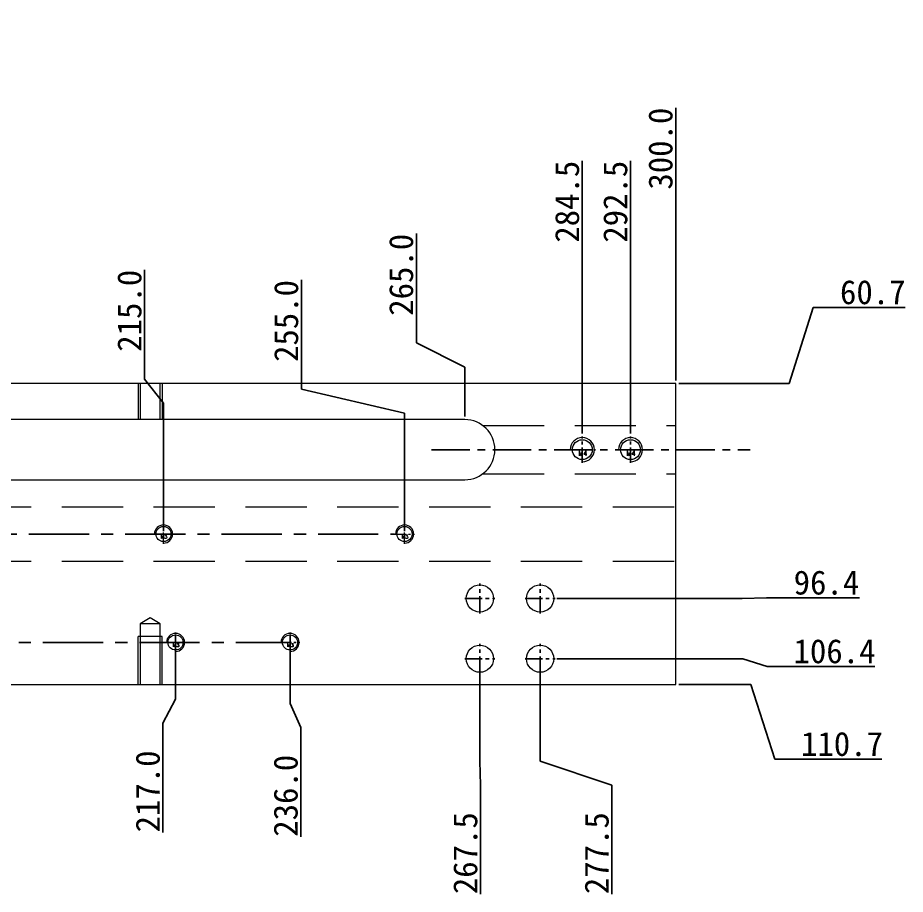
# Model space of a CAD drawing. Extents: x 83 to 30050, y -7164 to 695.
# Drawn here: x 11066.1 to 11213.4, y -1181.3 to -1035.8 of the extents above; entities that cross this region are included whole.
import ezdxf

# ---------------------------------------------------------------- set-up
doc = ezdxf.new("R2010")
doc.units = 0
doc.header["$LTSCALE"] = 8
doc.header["$MEASUREMENT"] = 0
doc.header["$PDSIZE"] = 5
doc.linetypes.add('CENTER', pattern=[2, 1.25, -0.25, 0.25, -0.25])
doc.linetypes.add('HIDDEN', pattern=[1.905, 1.27, -0.635])
doc.layers.get('0').update_dxf_attribs({"linetype": 'CONTINUOUS'})
doc.layers.get('Defpoints').update_dxf_attribs({"linetype": 'CONTINUOUS'})
doc.layers.add('41', color=3, linetype='CONTINUOUS')
doc.layers.add('dim', color=82, linetype='CONTINUOUS', lineweight=9)
doc.layers.add('screw', color=33, linetype='CONTINUOUS', lineweight=13)
doc.styles.get("Standard").update_dxf_attribs({"font": '', "height": 4})
doc.styles.add('TXT', font='txt.shx', dxfattribs={"bigfont": 'gbcbig.shx'})
doc.styles.get('Standard').set_extended_font_data('SimSun')
doc.dimstyles.new('ISO-25', dxfattribs={"dimtxt": 6, "dimasz": 2.5, "dimexe": 1.25, "dimexo": 0.625, "dimtad": 1, "dimdec": 1, "dimzin": 1, "dimdsep": 46, "dimtxsty": 'Standard', "dimcen": 2.5, "dimadec": 0, "dimazin": 0, "dimtm": 1e-09, "dimtfac": 1, "dimtdec": 1, "dimtmove": 0, "dimatfit": 3, "dimfxl": 1, "dimtolj": 1, "dimtzin": 0, "dimarcsym": 0})

# ---------------------------------------------------------------- blocks, each defined once
blk = doc.blocks.new('screw_m3_l')
at = {"layer": 'screw', "color": 1, "linetype": 'CENTER', "ltscale": 0.1905}
for p, q in [((0, -1.65), (0, 1.65)), ((-1.65, 0), (1.65, 0))]:
    blk.add_line(p, q, dxfattribs=at)
at = {"layer": 'screw', "color": 33, "linetype": 'Continuous'}
blk.add_circle((0, 0), 1.25, dxfattribs=at)
at = {"layer": 'screw', "color": 92, "linetype": 'Continuous'}
blk.add_arc((0, 0), 1.5, 270, 180, dxfattribs=at)
at = {"layer": 'screw', "color": 6, "linetype": 'Continuous', "style": 'TXT'}
blk.add_text('M3', height=0.6, dxfattribs=at).set_placement((-0.51, -0.75))
blk = doc.blocks.new('screw_m4_l')
at = {"layer": 'screw', "color": 1, "linetype": 'CENTER', "ltscale": 0.254}
for p, q in [((0, -2.2), (0, 2.2)), ((-2.2, 0), (2.2, 0))]:
    blk.add_line(p, q, dxfattribs=at)
at = {"layer": 'screw', "color": 33, "linetype": 'Continuous'}
blk.add_circle((0, 0), 1.65, dxfattribs=at)
at = {"layer": 'screw', "color": 92, "linetype": 'Continuous'}
blk.add_arc((0, 0), 2, 270, 180, dxfattribs=at)
at = {"layer": 'screw', "color": 6, "linetype": 'Continuous', "style": 'TXT'}
blk.add_text('M4', height=0.8, dxfattribs=at).set_placement((-0.68, -1))
blk = doc.blocks.new('*D698')
at = {"layer": 'Defpoints', "color": 0}
for p in [(10875.33, -1035.83), (11155.08, -1132.23), (11194.38, -1132.11)]:
    blk.add_point(p, dxfattribs=at)
at = {"layer": 'dim', "color": 0, "lineweight": -2}
for p, q in [((11155.58, -1132.23), (11186.38, -1132.23)), ((11186.38, -1132.23), (11190.38, -1132.11)), ((11190.38, -1132.11), (11205.82, -1132.11))]:
    blk.add_line(p, q, dxfattribs=at)
at = {"layer": 'dim', "color": 0, "insert": (11200.35, -1129.61), "char_height": 4, "attachment_point": 5}
blk.add_mtext('\\A1;96.4', dxfattribs=at)
blk = doc.blocks.new('*D699')
at = {"layer": 'Defpoints', "color": 0}
for p in [(10875.33, -1035.83), (11155.08, -1142.23), (11194.5, -1143.51)]:
    blk.add_point(p, dxfattribs=at)
at = {"layer": 'dim', "color": 0, "lineweight": -2}
for p, q in [((11155.58, -1142.23), (11186.5, -1142.23)), ((11186.5, -1142.23), (11190.5, -1143.51)), ((11190.5, -1143.51), (11208.38, -1143.51))]:
    blk.add_line(p, q, dxfattribs=at)
at = {"layer": 'dim', "color": 0, "insert": (11201.69, -1141.01), "char_height": 4, "attachment_point": 5}
blk.add_mtext('\\A1;106.4', dxfattribs=at)
blk = doc.blocks.new('*D702')
at = {"layer": 'Defpoints', "color": 0}
for p in [(10875.33, -1035.83), (11202.15, -1083.91), (11175.33, -1096.53)]:
    blk.add_point(p, dxfattribs=at)
at = {"layer": 'dim', "color": 0, "lineweight": -2}
for p, q in [((11194.15, -1096.53), (11198.15, -1083.91)), ((11198.15, -1083.91), (11213.43, -1083.91)), ((11175.83, -1096.53), (11194.15, -1096.53))]:
    blk.add_line(p, q, dxfattribs=at)
at = {"layer": 'dim', "color": 0, "insert": (11208.04, -1081.41), "char_height": 4, "attachment_point": 5}
blk.add_mtext('\\A1;60.7', dxfattribs=at)
blk = doc.blocks.new('*D703')
at = {"layer": 'Defpoints', "color": 0}
for p in [(10875.33, -1035.83), (11175.33, -1146.53), (11195.81, -1158.9)]:
    blk.add_point(p, dxfattribs=at)
at = {"layer": 'dim', "color": 0, "lineweight": -2}
for p, q in [((11175.83, -1146.53), (11187.81, -1146.53)), ((11187.81, -1146.53), (11191.81, -1158.9)), ((11191.81, -1158.9), (11209.55, -1158.9))]:
    blk.add_line(p, q, dxfattribs=at)
at = {"layer": 'dim', "color": 0, "insert": (11202.93, -1156.4), "char_height": 4, "attachment_point": 5}
blk.add_mtext('\\A1;110.7', dxfattribs=at)
blk = doc.blocks.new('*D725')
at = {"layer": 'Defpoints', "color": 0}
for p in [(10875.33, -1035.83), (11092.33, -1137.88), (11090.24, -1156.93)]:
    blk.add_point(p, dxfattribs=at)
at = {"layer": 'dim', "color": 0, "lineweight": -2}
for p, q in [((11092.33, -1138.38), (11092.33, -1148.93)), ((11092.33, -1148.93), (11090.24, -1152.93)), ((11090.24, -1152.93), (11090.24, -1171.08))]:
    blk.add_line(p, q, dxfattribs=at)
at = {"layer": 'dim', "color": 0, "insert": (11087.74, -1164.26), "char_height": 4, "attachment_point": 5, "rotation": 90}
blk.add_mtext('\\A1;217.0', dxfattribs=at)
blk = doc.blocks.new('*D726')
at = {"layer": 'Defpoints', "color": 0}
for p in [(10875.33, -1035.83), (11111.33, -1137.88), (11113.13, -1157.65)]:
    blk.add_point(p, dxfattribs=at)
at = {"layer": 'dim', "color": 0, "lineweight": -2}
for p, q in [((11111.33, -1138.38), (11111.33, -1149.65)), ((11111.33, -1149.65), (11113.13, -1153.65)), ((11113.13, -1153.65), (11113.13, -1171.8))]:
    blk.add_line(p, q, dxfattribs=at)
at = {"layer": 'dim', "color": 0, "insert": (11110.63, -1164.98), "char_height": 4, "attachment_point": 5, "rotation": 90}
blk.add_mtext('\\A1;236.0', dxfattribs=at)
blk = doc.blocks.new('*D727')
at = {"layer": 'Defpoints', "color": 0}
for p in [(10875.33, -1035.83), (11132.29, -1085.82), (11140.33, -1102.53)]:
    blk.add_point(p, dxfattribs=at)
at = {"layer": 'dim', "color": 0, "lineweight": -2}
for p, q in [((11132.29, -1089.82), (11132.29, -1071.67)), ((11140.33, -1093.82), (11132.29, -1089.82)), ((11140.33, -1102.03), (11140.33, -1093.82))]:
    blk.add_line(p, q, dxfattribs=at)
at = {"layer": 'dim', "color": 0, "insert": (11129.79, -1078.5), "char_height": 4, "attachment_point": 5, "rotation": 90}
blk.add_mtext('\\A1;265.0', dxfattribs=at)
blk = doc.blocks.new('*D728')
at = {"layer": 'Defpoints', "color": 0}
for p in [(10875.33, -1035.83), (11142.83, -1142.23), (11142.94, -1167.22)]:
    blk.add_point(p, dxfattribs=at)
at = {"layer": 'dim', "color": 0, "lineweight": -2}
for p, q in [((11142.83, -1142.73), (11142.83, -1159.22)), ((11142.83, -1159.22), (11142.94, -1163.22)), ((11142.94, -1163.22), (11142.94, -1181.3))]:
    blk.add_line(p, q, dxfattribs=at)
at = {"layer": 'dim', "color": 0, "insert": (11140.44, -1174.51), "char_height": 4, "attachment_point": 5, "rotation": 90}
blk.add_mtext('\\A1;267.5', dxfattribs=at)
blk = doc.blocks.new('*D729')
at = {"layer": 'Defpoints', "color": 0}
for p in [(10875.33, -1035.83), (11152.83, -1142.23), (11164.74, -1167.22)]:
    blk.add_point(p, dxfattribs=at)
at = {"layer": 'dim', "color": 0, "lineweight": -2}
for p, q in [((11152.83, -1142.73), (11152.83, -1159.22)), ((11152.83, -1159.22), (11164.74, -1163.22)), ((11164.74, -1163.22), (11164.74, -1181.3))]:
    blk.add_line(p, q, dxfattribs=at)
at = {"layer": 'dim', "color": 0, "insert": (11162.24, -1174.51), "char_height": 4, "attachment_point": 5, "rotation": 90}
blk.add_mtext('\\A1;277.5', dxfattribs=at)
blk = doc.blocks.new('*D730')
at = {"layer": 'Defpoints', "color": 0}
for p in [(10875.33, -1035.83), (11159.83, -1073.66), (11159.83, -1105.33)]:
    blk.add_point(p, dxfattribs=at)
at = {"layer": 'dim', "color": 0, "lineweight": -2}
blk.add_line((11159.83, -1104.83), (11159.83, -1059.58), dxfattribs=at)
at = {"layer": 'dim', "color": 0, "insert": (11157.33, -1066.37), "char_height": 4, "attachment_point": 5, "rotation": 90}
blk.add_mtext('\\A1;284.5', dxfattribs=at)
blk = doc.blocks.new('*D731')
at = {"layer": 'Defpoints', "color": 0}
for p in [(10875.33, -1035.83), (11167.83, -1073.66), (11167.83, -1105.33)]:
    blk.add_point(p, dxfattribs=at)
at = {"layer": 'dim', "color": 0, "lineweight": -2}
blk.add_line((11167.83, -1104.83), (11167.83, -1059.58), dxfattribs=at)
at = {"layer": 'dim', "color": 0, "insert": (11165.33, -1066.37), "char_height": 4, "attachment_point": 5, "rotation": 90}
blk.add_mtext('\\A1;292.5', dxfattribs=at)
blk = doc.blocks.new('*D732')
at = {"layer": 'Defpoints', "color": 0}
for p in [(10875.33, -1035.83), (11175.33, -1064.86), (11175.33, -1096.53)]:
    blk.add_point(p, dxfattribs=at)
at = {"layer": 'dim', "color": 0, "lineweight": -2}
blk.add_line((11175.33, -1096.03), (11175.33, -1050.76), dxfattribs=at)
at = {"layer": 'dim', "color": 0, "insert": (11172.83, -1057.56), "char_height": 4, "attachment_point": 5, "rotation": 90}
blk.add_mtext('\\A1;300.0', dxfattribs=at)
blk = doc.blocks.new('*D737')
at = {"layer": 'Defpoints', "color": 0}
for p in [(10875.33, -1035.83), (11087.2, -1091.8), (11090.33, -1121.53)]:
    blk.add_point(p, dxfattribs=at)
at = {"layer": 'dim', "color": 0, "lineweight": -2}
for p, q in [((11087.2, -1095.8), (11087.2, -1077.65)), ((11090.33, -1099.8), (11087.2, -1095.8)), ((11090.33, -1121.03), (11090.33, -1099.8))]:
    blk.add_line(p, q, dxfattribs=at)
at = {"layer": 'dim', "color": 0, "insert": (11084.7, -1084.47), "char_height": 4, "attachment_point": 5, "rotation": 90}
blk.add_mtext('\\A1;215.0', dxfattribs=at)
blk = doc.blocks.new('*D738')
at = {"layer": 'Defpoints', "color": 0}
for p in [(10875.33, -1035.83), (11113.21, -1093.49), (11130.33, -1121.53)]:
    blk.add_point(p, dxfattribs=at)
at = {"layer": 'dim', "color": 0, "lineweight": -2}
for p, q in [((11113.21, -1097.49), (11113.21, -1079.34)), ((11130.33, -1101.49), (11113.21, -1097.49)), ((11130.33, -1121.03), (11130.33, -1101.49))]:
    blk.add_line(p, q, dxfattribs=at)
at = {"layer": 'dim', "color": 0, "insert": (11110.71, -1086.17), "char_height": 4, "attachment_point": 5, "rotation": 90}
blk.add_mtext('\\A1;255.0', dxfattribs=at)

msp = doc.modelspace()

# ---------------------------------------------------------------- linework, layer by layer
at = {"color": 7, "linetype": 'Continuous', "lineweight": 15}
for p, q in [((11175.331, -1096.532), (11011.331, -1096.532)), ((11175.331, -1146.532), (11175.331, -1096.532)), ((11140.331, -1102.532), (10905.331, -1102.532)), ((10905.331, -1112.532), (11140.331, -1112.532)), ((11011.331, -1146.532), (11175.331, -1146.532))]:
    msp.add_line(p, q, dxfattribs=at)
at = {"color": 7, "linetype": 'Continuous', "lineweight": 0}
for p, q in [((11086.131, -1096.532), (11086.131, -1102.532)), ((11090.131, -1096.532), (11090.131, -1102.532)), ((11086.131, -1146.532), (11086.131, -1138.532)), ((11090.131, -1146.532), (11090.131, -1138.532))]:
    msp.add_line(p, q, dxfattribs=at)
at = {"color": 7, "linetype": 'HIDDEN', "lineweight": 0}
for p, q in [((11086.481, -1096.532), (11086.481, -1102.532)), ((11089.781, -1102.532), (11089.781, -1096.532)), ((11143.331, -1103.532), (11175.331, -1103.532)), ((11143.331, -1111.532), (11175.331, -1111.532)), ((10875.331, -1117.032), (11175.331, -1117.032)), ((10875.331, -1126.032), (11175.331, -1126.032)), ((11088.131, -1135.44), (11086.481, -1136.432)), ((11089.781, -1136.432), (11088.131, -1135.44)), ((11089.781, -1136.432), (11086.481, -1136.432)), ((11086.481, -1136.432), (11086.481, -1146.532)), ((11089.781, -1146.532), (11089.781, -1136.432)), ((11090.131, -1138.532), (11086.131, -1138.532))]:
    msp.add_line(p, q, dxfattribs=at)
at = {"color": 1, "linetype": 'CENTER', "ltscale": 0.254}
for p, q in [((11159.831, -1109.732), (11159.831, -1105.332)), ((11167.831, -1109.732), (11167.831, -1105.332)), ((11157.631, -1107.532), (11162.031, -1107.532)), ((11165.631, -1107.532), (11170.031, -1107.532))]:
    msp.add_line(p, q, dxfattribs=at)
at = {"color": 1, "linetype": 'CENTER', "ltscale": 0.635}
msp.add_line((11134.831, -1107.532), (11187.715, -1107.532), dxfattribs=at)
at = {"color": 1, "linetype": 'CENTER', "ltscale": 0.28575}
for p, q in [((11142.831, -1134.707), (11142.831, -1129.757)), ((11152.831, -1134.707), (11152.831, -1129.757)), ((11140.356, -1132.232), (11145.306, -1132.232)), ((11150.356, -1132.232), (11155.306, -1132.232)), ((11142.831, -1144.707), (11142.831, -1139.757)), ((11152.831, -1144.707), (11152.831, -1139.757)), ((11140.356, -1142.232), (11145.306, -1142.232)), ((11150.356, -1142.232), (11155.306, -1142.232))]:
    msp.add_line(p, q, dxfattribs=at)
at = {"color": 1, "linetype": 'CENTER', "ltscale": 0.1905}
for p, q in [((11092.331, -1141.182), (11092.331, -1137.882)), ((11111.331, -1141.182), (11111.331, -1137.882)), ((11090.681, -1139.532), (11093.981, -1139.532)), ((11109.681, -1139.532), (11112.981, -1139.532))]:
    msp.add_line(p, q, dxfattribs=at)
at = {"color": 7, "linetype": 'Continuous', "lineweight": 15}
for centre in [(11142.831, -1132.232), (11152.831, -1132.232), (11142.831, -1142.232), (11152.831, -1142.232)]:
    msp.add_circle(centre, 2.25, dxfattribs=at)
msp.add_arc((11140.331, -1107.532), 5, 270, 90, dxfattribs=at)
at = {"layer": '41', "color": 1, "linetype": 'CENTER'}
for p, q in [((10891.981, -1121.532), (11128.681, -1121.532)), ((10910.331, -1139.532), (11111.331, -1139.532))]:
    msp.add_line(p, q, dxfattribs=at)

# ---------------------------------------------------------------- block references
at = {"layer": 'screw'}
for name, p in [('screw_m4_l', (11159.831, -1107.532)), ('screw_m4_l', (11167.831, -1107.532)), ('screw_m3_l', (11090.331, -1121.532)), ('screw_m3_l', (11130.331, -1121.532)), ('screw_m3_l', (11092.331, -1139.532)), ('screw_m3_l', (11111.331, -1139.532))]:
    msp.add_blockref(name, p, dxfattribs=at)

# ---------------------------------------------------------------- dimensions: what is measured, and where the dimension line sits
at = {"layer": 'dim'}
for feature_location, offset, dtype, picture, middle in [((11155.081, -1132.232), (39.302, 0.124), 0, '*D698', (11200.349, -1129.608)), ((11155.081, -1142.232), (39.422, -1.276), 0, '*D699', (11201.691, -1141.008)), ((11175.331, -1096.532), (26.818, 12.626), 0, '*D702', (11208.037, -1081.406)), ((11175.331, -1146.532), (20.476, -12.369), 0, '*D703', (11202.928, -1156.401)), ((11092.331, -1137.882), (-2.095, -19.052), 1, '*D725', (11087.736, -1164.256)), ((11111.331, -1137.882), (1.8, -19.772), 1, '*D726', (11110.631, -1164.976)), ((11140.331, -1102.532), (-8.044, 16.713), 1, '*D727', (11129.787, -1078.497)), ((11142.831, -1142.232), (0.11, -24.993), 1, '*D728', (11140.441, -1174.513)), ((11152.831, -1142.232), (11.909, -24.993), 1, '*D729', (11162.24, -1174.513)), ((11159.831, -1105.332), (0, 31.673), 1, '*D730', (11157.331, -1066.37)), ((11167.831, -1105.332), (0, 31.673), 1, '*D731', (11165.331, -1066.37)), ((11175.331, -1096.532), (0, 31.673), 1, '*D732', (11172.831, -1057.559)), ((11090.331, -1121.532), (-3.135, 29.736), 1, '*D737', (11084.695, -1084.473)), ((11130.331, -1121.532), (-17.119, 28.044), 1, '*D738', (11110.712, -1086.166))]:
    dim = msp.add_ordinate_dim(feature_location=feature_location, offset=offset, dtype=dtype, origin=(10875.331, -1035.832), dimstyle='ISO-25', override={"dimtxt": 2.5, "dimasz": 2, "dimexe": 0.49975, "dimexo": 0.49975, "dimgap": 0.49975}, dxfattribs=at)
    dim.commit()
    dim.dimension.update_dxf_attribs({"geometry": picture, "text_midpoint": middle})

doc.saveas('drawing.dxf')
